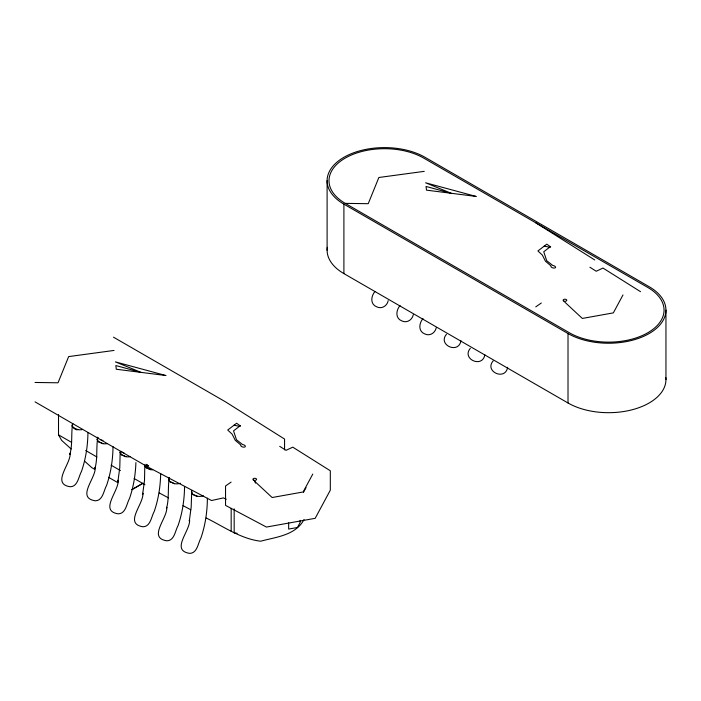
<?xml version="1.0" encoding="UTF-8"?>
<svg xmlns="http://www.w3.org/2000/svg" width="701" height="701" viewBox="0 0 701 701"><rect width="100%" height="100%" fill="white"/><g stroke="black" fill="none" stroke-linecap="round" stroke-linejoin="round"><path stroke-width="1.05" d="M87.94 432.535C87.791 445.731 85.776 458.971 81.465 471.466C78.538 476.671 77.872 486.643 70.231 486.757C50.805 483.883 71.169 463.782 70.144 453.161L69.855 454.546C72.746 444.469 70.941 433.437 72.702 423.483M113.019 446.59C112.87 459.786 110.854 473.017 106.543 485.513C103.617 490.718 102.951 500.698 95.31 500.812C75.752 497.754 96.344 477.959 95.222 467.208L94.933 468.592C97.825 458.524 96.019 447.492 97.781 437.538M135.906 462.59C135.486 474.787 133.497 486.993 129.492 498.542C126.566 503.747 125.9 513.728 118.259 513.842C98.832 510.959 119.196 490.866 118.171 480.238L117.882 481.622L119.783 467.602L120.178 451.786L121.124 454.616L125.935 456.71A7.921 4.574 0 0 0 130.036 456.71M160.669 473.543C160.441 486.406 158.417 499.296 154.211 511.485C151.285 516.69 150.619 526.661 142.978 526.775C123.429 523.726 144.012 503.923 142.89 493.18L142.601 494.564L144.502 480.535L144.809 465.113M184.556 486.599C184.407 499.795 182.391 513.036 178.08 525.531C175.154 530.736 174.488 540.708 166.847 540.822C147.289 537.772 167.881 517.969 166.759 507.226L166.47 508.611C169.362 498.534 167.557 487.502 169.318 477.547M207.382 498.174C207.303 511.704 205.314 525.286 200.889 538.096C197.962 543.301 197.296 553.273 189.656 553.387C170.098 550.338 190.69 530.534 189.568 519.792L189.279 521.176L191.18 507.147L191.732 490.656M180.534 483.243A7.921 4.574 0 0 1 174.523 483.699L169.712 481.596L168.652 479.37L169.318 477.661M191.732 490.77L191.461 491.936L192.521 494.161L197.331 496.264A7.921 4.574 0 0 0 203.343 495.809M374.965 291.493C370.925 296.199 370.049 304.181 376.674 306.819C381.581 309.395 387.18 305.986 388.214 300.659M400.043 305.548C396.004 310.245 395.127 318.236 401.752 320.865C406.659 323.441 412.258 320.033 413.292 314.714M422.992 318.578C418.953 323.275 418.076 331.258 424.701 333.895C429.608 336.471 435.207 333.063 436.241 327.744M446.458 334.298C437.363 344.953 458.699 354.548 460.96 340.677M470.327 348.344C461.232 359 482.568 368.595 484.829 354.724M493.136 360.91C484.04 371.565 505.377 381.16 507.638 367.289M312.786 474.06L303.156 491.971L272.128 497.526L254.577 481.201L255.523 483.103M303.507 492.312L306.022 487.633M622.987 294.963L613.357 312.874L582.329 318.438L564.787 302.105M72.702 423.597L72.037 425.305L73.097 427.531L77.907 429.634A7.921 4.574 0 0 0 82.008 429.634M97.781 437.652L97.115 439.361L98.175 441.586L102.986 443.68A7.921 4.574 0 0 0 107.087 443.68M304.05 519.529C295.612 535.398 276.168 536.992 260.667 541.207C240.846 538.885 223.689 526.617 206.147 517.951M231.102 482.104L225.547 485.977L225.547 505.386L266.441 527.056L315.187 518.319L330.311 490.183L330.311 470.774L292.773 447.159L286.026 450.34L279.717 446.327M535.748 306.88L541.303 303.007M143.03 483.191L131.832 489.666L142.908 483.287M424.254 171.351L378.864 177.493L368.227 203.693L345.251 203.369A55.467 32.018 0 0 1 345.251 158.084A55.467 32.018 0 0 1 423.693 158.084L647.803 287.471A55.467 32.018 0 0 1 647.803 332.756A55.467 32.018 0 0 1 569.361 332.756L345.251 203.369M114.053 350.439L68.663 356.59L58.025 382.79L35.05 382.466M237.148 533.303L234.169 532.891L234.169 508.847M544.221 246.139L549.637 247.216M234.02 425.227L239.435 426.313M77.907 429.634C75.41 431.115 71.52 425.341 72.194 425.884M150.654 469.652L145.843 467.549L144.818 465.201L145.843 467.514L150.654 469.652A7.921 4.574 0 0 0 152.704 469.801M145.843 464.281L148.743 465.955L147.298 465.122M226.283 499.252L223.4 497.903L211.562 500.523L147.105 466.568L35.05 401.875M159.241 492.943L168.599 497.929M183.04 505.631L190.742 509.741M343.902 204.149L568.012 333.536A57.368 33.122 0 0 0 649.144 333.536A57.368 33.122 0 0 0 649.144 286.7L425.034 157.304A57.368 33.122 0 0 0 343.902 157.304A57.368 33.122 0 0 0 343.902 204.149L343.902 273.6L568.012 402.987A57.368 33.122 0 0 0 632.057 409.787A57.368 33.122 0 0 0 665.854 377.646M113.492 337.181L225.547 401.875L284.562 439.071L284.562 449.858M58.516 414.58L58.516 434.83L71.625 442.401M85.671 450.506L96.948 457.017M111.047 465.157L120.441 470.581M134.119 478.476L144.958 484.733M94.556 469.223L91.761 467.611L84.619 461.153M108.532 477.293L117.856 482.674M640.521 291.677L602.983 268.062L596.227 271.252L589.918 267.239M535.748 222.778L594.763 259.983M191.461 491.848C191.759 494.652 194.992 495.826 197.331 496.264M169.66 481.517L174.523 483.699M120.064 452.294L121.124 454.581L125.935 456.71M71.134 448.955L61.609 440.351L58.516 434.83M169.712 481.569L168.652 479.282M97.115 439.264L98.175 441.551L102.986 443.68M72.229 426.059L72.308 426.401M665.95 310.114L665.95 379.565M568.012 333.536L568.012 402.987M327.104 180.727L327.104 250.178M300.142 520.352L300.142 522.438L297.461 527.494L288.654 529.071L288.654 522.823M231.172 508.339L231.172 531.297M147.105 465.227L147.105 466.568M343.902 273.6A57.368 33.122 0 0 1 327.323 247.295M102.986 440.447A7.921 4.574 0 0 1 101.075 439.991M98.175 438.318A7.921 4.574 0 0 1 97.386 437.214M124.024 453.021A7.921 4.574 0 0 1 121.124 451.348M239.952 425.919L233.547 430.861L236.474 439.772L242.616 444.592A2.375 1.183 14.7 0 1 245.368 446.3A2.375 1.183 14.7 0 1 242.677 446.993A2.375 1.183 14.7 0 1 240.855 445.047L235.247 440.289L232.162 434.199L227.711 430.028L236.623 423.246L240.461 426.033L239.952 425.919M550.154 246.822L543.748 251.764L546.675 260.676L552.817 265.504A2.375 1.183 14.7 0 1 555.569 267.212A2.375 1.183 14.7 0 1 552.879 267.905A2.375 1.183 14.7 0 1 551.056 265.951L545.448 261.193L542.364 255.103L537.912 250.94L546.824 244.158L550.662 246.936L550.154 246.822M476.032 196.42L426.488 190.146L426.05 186.457L451.26 193.283L425.612 182.795L476.032 196.42M165.83 375.517L116.287 369.243L115.849 365.554L141.059 372.38L115.411 361.882L165.83 375.517M253.49 480.115A1.831 1.051 0 0 0 256.513 479.58A1.831 1.051 0 0 0 254.209 478.336A1.831 1.051 0 0 0 253.49 480.115M563.692 301.018A1.831 1.051 0 0 0 566.715 300.492A1.831 1.051 0 0 0 564.41 299.239A1.831 1.051 0 0 0 563.692 301.018"/></g></svg>
